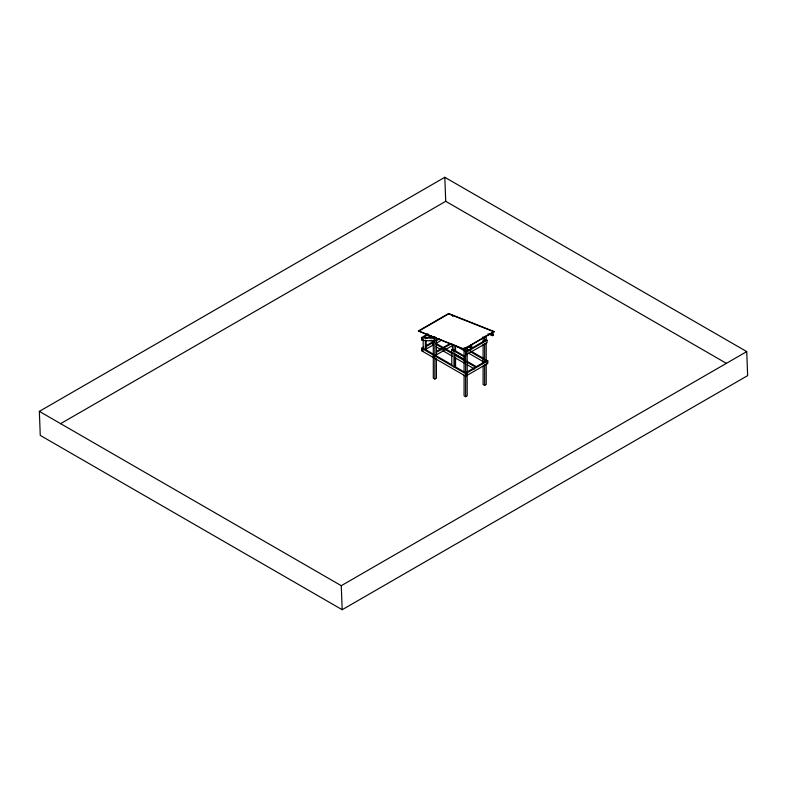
<?xml version="1.0" encoding="UTF-8"?>
<svg xmlns="http://www.w3.org/2000/svg" width="787" height="787" viewBox="0 0 787 787"><rect width="100%" height="100%" fill="white"/><g stroke="black" fill="none" stroke-linecap="round" stroke-linejoin="round"><path stroke-width="1.18" d="M434.08 338.321L434.08 341.076L422.462 340.397L422.462 337.643L434.857 337.879L422.462 337.643M39.35 411.375L444.812 177.282L746.735 351.602L747.65 375.625L342.188 609.718L40.265 435.398L39.35 411.375L341.273 585.695L342.188 609.718M60.481 423.731L445.727 201.305L726.391 363.348M418.389 330.963L448.629 313.501L494.118 331.534L463.917 349.379L418.389 330.963L463.868 348.995L494.118 331.534M418.428 331.347L448.679 313.875L494.167 331.917M427.725 334.898L422.442 337.948L422.442 340.466L421.665 340.014L421.665 337.505L428 333.845M422.462 340.397L423.239 339.954M426.662 338.026L430.892 335.587M485.697 359.659L487.812 360.879L487.812 363.387L465.638 376.186L421.635 350.786L421.635 348.277L423.75 347.057M425.865 345.837L434.857 340.633L430.204 340.358M436.421 339.738L438.536 338.518M425.58 346.89L434.031 342.02M436.146 340.801L439.313 338.971M423.19 350.786L422.412 351.238L422.412 348.72L423.19 348.277L451.659 364.706M425.58 349.408L432.978 345.139M436.146 343.309L441.418 340.259M436.647 351.287L450.056 343.545M436.392 352.33L450.833 343.998M436.392 354.848L452.899 345.316M451.797 349.694L452.574 349.241L465.638 356.786L464.861 357.229L451.797 349.694L451.797 365.689M453.971 350.943L454.748 350.5M471.098 347.982L471.875 347.529L471.541 344.854L470.764 345.306L471.098 347.982L467.724 346.644M492.465 335.656L493.242 335.203L492.908 332.527L492.131 332.98L492.465 335.656L487.97 333.875M487.045 340.21L486.268 339.768L465.638 351.681L466.416 352.123L487.045 340.21L487.045 342.729L466.416 354.642L465.638 354.189M453.971 353.461L464.861 359.748L465.638 359.295M433.303 340.604L433.303 378.163L434.857 379.059L436.411 378.163L436.411 358.774M465.638 372.782L486.268 360.869L487.045 361.312L487.035 363.84M421.635 348.277L465.638 373.677L487.812 360.879M483.1 366.142L483.1 384.499L484.654 385.394L486.209 384.499L486.209 363.692M464.084 375.015L464.084 395.822L465.638 396.717L467.193 395.822L467.193 354.209M341.273 585.695L746.735 351.602M489.868 333.865L493.242 335.203M469.623 346.644L471.875 347.529M466.73 348.7L483.592 358.439M470.164 351.582L483.867 359.502M456.46 346.182L464.891 351.051M468.058 352.881L483.867 362.01M432.604 337.052L433.381 337.495M435.929 343.319L443.179 347.5M443.957 347.962L452.309 352.783M454.394 353.993L464.822 360.013M466.907 361.213L476.292 366.634M423.967 337.072L425.423 337.908M436.185 344.362L442.402 347.952M452.574 353.835L443.179 348.415L443.179 350.923L452.574 356.344M454.66 355.035L465.087 361.066M467.173 362.266L475.515 367.086M421.665 337.505L422.442 337.948M436.185 346.88L441.369 349.871M454.66 357.554L465.087 363.574M467.173 364.784L474.472 368.995M454.817 366.535L466.416 373.225L466.416 375.743M464.251 347.893L464.369 348.848M452.535 315.449L452.663 316.404M444.812 177.282L445.727 201.305M486.209 335.537L486.209 340.437M486.209 342.876L486.209 361.243M484.654 336.433L484.654 341.332M484.654 343.781L484.654 362.138M484.654 364.588L484.654 385.394M483.1 336.757L483.1 341.656M483.1 344.106L483.1 363.692M467.193 346.86L467.193 351.759M466.416 352.123L466.416 354.642M465.638 347.756L465.638 373.461M465.638 373.677L465.638 396.717M464.861 357.229L464.861 359.748M464.084 348.09L464.084 372.566M455.555 345.395L455.555 351.455M455.555 357.514L455.555 367.204M454.748 353.924L454.748 366.496L453.971 366.949L454.001 345.08M452.446 344.185L452.446 350.245M436.411 338.174L436.411 356.354M434.857 336.649L434.857 379.059M433.076 342.571L433.076 345.08M426.151 340.741L426.151 350.402M425.373 339.984L425.373 349.644M423.19 339.935L423.19 349.595"/></g></svg>
